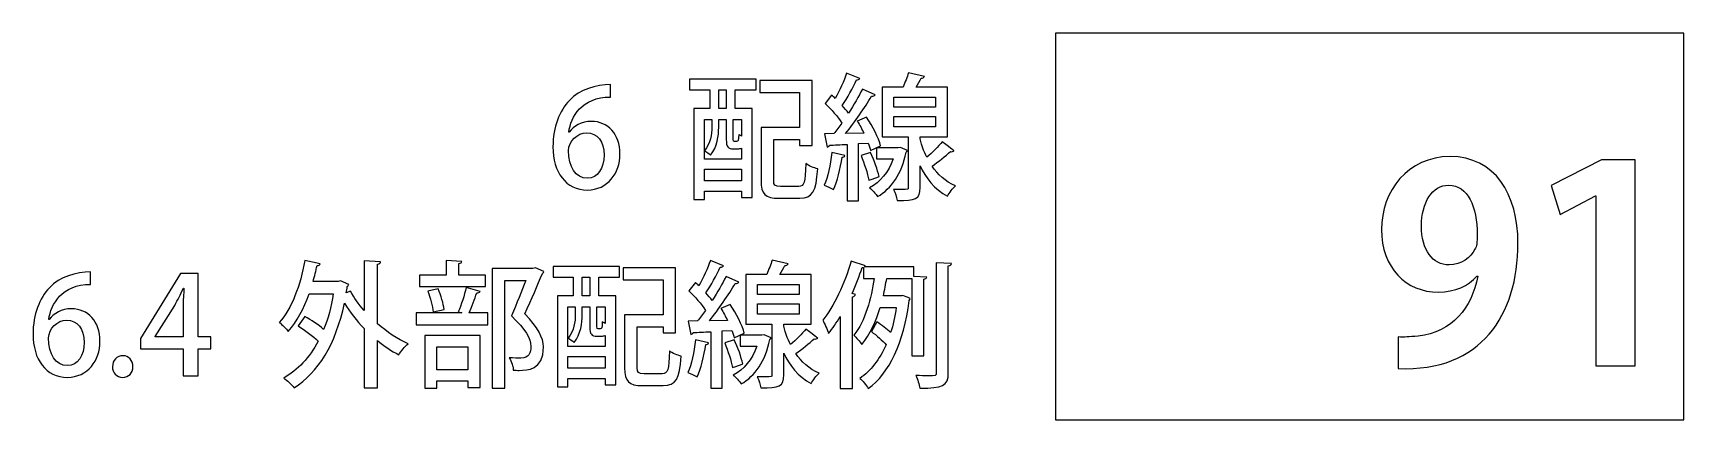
# Model space of a CAD drawing. Extents: x 55 to 793, y 34 to 1048.
# Drawn here: x 624.9 to 754, y 34.3 to 64.6 of the extents above; entities that cross this region are included whole.
import ezdxf

# ---------------------------------------------------------------- set-up
doc = ezdxf.new("R2010")
doc.units = 0
doc.layers.add('1', color=7, linetype='CONTINUOUS')

msp = doc.modelspace()

# ---------------------------------------------------------------- linework, layer by layer
at = {"layer": '1', "color": 7}
for points in [[(704.879982, 34.346666), (753.999981, 34.346666), (753.999981, 64.586665), (704.879982, 64.586665)], [(677.84375, 60.147169), (677.84375, 58.678419), (676.609375, 58.678419), (676.609375, 51.584669), (677.421875, 51.584669), (677.421875, 52.225294), (680.328125, 52.225294), (680.328125, 51.725294), (681.171874, 51.725294), (681.171874, 58.678419), (679.84375, 58.678419), (679.84375, 60.147169), (681.46875, 60.147169), (681.46875, 60.990919), (676.265625, 60.990919), (676.265625, 60.147169)], [(678.546874, 58.678419), (678.546874, 60.147169), (679.140625, 60.147169), (679.140625, 58.678419)], [(695.484374, 59.569044), (695.484374, 58.787794), (692.234374, 58.787794), (692.234374, 59.569044)], [(695.484374, 58.053419), (695.484374, 57.256544), (692.234374, 57.256544), (692.234374, 58.053419)], [(750.183593, 38.588575), (750.183593, 54.682325), (747.542969, 54.682325), (743.621093, 52.682325), (744.308593, 50.4167), (747.074218, 51.869825), (747.121098, 51.869825), (747.121098, 38.588575)], [(668.277344, 53.240919)], [(677.421875, 53.944044), (680.328125, 53.944044), (680.328125, 53.037794), (677.421875, 53.037794)], [(735.601562, 52.697949)], [(637.85547, 39.912794), (638.85547, 39.912794), (638.85547, 40.834669), (637.85547, 40.834669), (637.85547, 45.803419), (636.48047, 45.803419), (633.339845, 40.709669), (633.339845, 39.912794), (636.683594, 39.912794), (636.683594, 37.787794), (637.85547, 37.787794)], [(667.175781, 45.506544), (667.175781, 44.037794), (665.941406, 44.037794), (665.941406, 36.944044), (666.753906, 36.944044), (666.753906, 37.58467), (669.660156, 37.58467), (669.660156, 37.08467), (670.503906, 37.08467), (670.503906, 44.037794), (669.175781, 44.037794), (669.175781, 45.506544), (670.800781, 45.506544), (670.800781, 46.350294), (665.597656, 46.350294), (665.597656, 45.506544)], [(667.878906, 44.037794), (667.878906, 45.506544), (668.472656, 45.506544), (668.472656, 44.037794)], [(684.828125, 44.928419), (684.828125, 44.147169), (681.578125, 44.147169), (681.578125, 44.928419)], [(684.828125, 43.412794), (684.828125, 42.615919), (681.578125, 42.615919), (681.578125, 43.412794)], [(656.519531, 36.83467), (656.519531, 37.39717), (658.925781, 37.39717), (658.925781, 36.881544), (659.910156, 36.881544), (659.910156, 40.944044), (655.582031, 40.944044), (655.582031, 36.83467)], [(658.925781, 38.27217), (656.519531, 38.27217), (656.519531, 40.053419), (658.925781, 40.053419)], [(666.753906, 39.303419), (669.660156, 39.303419), (669.660156, 38.39717), (666.753906, 38.39717)], [(627.632813, 38.600294)], [(631.953126, 37.678419)]]:
    msp.add_lwpolyline(points, close=True, dxfattribs=at)
for points in [[(682.84375, 56.256544), (684.859374, 56.256544), (684.859374, 55.803419), (685.84375, 55.803419), (685.84375, 60.881544), (681.75, 60.881544), (681.75, 59.944044), (684.859374, 59.944044), (684.859374, 57.209669), (681.859374, 57.209669), (681.859374, 53.069044)], [(689.578125, 61.022167), (688.546874, 61.444042)], [(694.624999, 61.178419), (693.374999, 61.475294)], [(670.089844, 59.584669), (670.089844, 60.553419)], [(687.374999, 59.740917), (686.874999, 59.069042)], [(690.765625, 59.756543), (689.78125, 60.209668)], [(692.953125, 60.365919), (691.312499, 60.365919), (691.312499, 56.475294), (693.359374, 56.475294), (693.359374, 52.506544)], [(696.437499, 56.475294), (696.437499, 60.365919), (693.984374, 60.365919)], [(666.855469, 56.850294), (666.824219, 56.850294)], [(680.328125, 55.600294), (680.328125, 54.725294), (677.421875, 54.725294), (677.421875, 57.834669), (678, 57.834669), (678, 57.240919)], [(678.546874, 57.209669), (678.546874, 57.834669), (679.140625, 57.834669), (679.140625, 56.272169)], [(679.687504, 56.287794), (679.687504, 57.834669), (680.328129, 57.834669), (680.328129, 56.537794)], [(690.109374, 58.006544), (689.374999, 57.694044)], [(679.703125, 55.537794), (680.046874, 55.537794)], [(679.937504, 56.115919), (679.78125, 56.115919)], [(682.84375, 53.069044), (682.84375, 56.256544)], [(687.546874, 56.725292), (686.812499, 56.709667), (687.015625, 55.678417)], [(689.890625, 56.756544), (688.46875, 56.740918)], [(688.59375, 55.881542), (688.59375, 51.475292), (689.484374, 51.475292), (689.484374, 55.944044), (690.21875, 55.990918)], [(690.421874, 55.412793), (691.203125, 55.772169)], [(692.578125, 55.615919), (690.874999, 55.615919), (690.874999, 54.756544), (692.187499, 54.756544)], [(693.296871, 55.412794), (692.749999, 55.631544), (692.578125, 55.615919)], [(694.28125, 56.475294), (696.437499, 56.475294)], [(688.40625, 55.006544), (687.390625, 55.240919)], [(690.421874, 55.240919), (689.671874, 55.006544)], [(694.28125, 52.506544), (694.28125, 54.209669)], [(683.25, 51.678419), (684.875, 51.678419)], [(684.796874, 52.600294), (683.375, 52.600294)], [(647.398434, 46.537795), (646.195308, 46.80342)], [(650.820312, 46.772169), (650.820312, 42.912794)], [(652.117184, 46.709669), (650.820312, 46.772169)], [(651.867184, 41.865919), (651.867184, 46.522169)], [(658.457031, 46.740919), (657.238281, 46.803419), (657.238281, 45.662794), (655.144531, 45.662794), (655.144531, 44.772169), (660.316406, 44.772169), (660.316406, 45.662794), (658.222656, 45.662794)], [(658.222656, 45.662794), (658.222656, 46.569044)], [(678.921874, 46.381543), (677.890625, 46.803419)], [(683.96875, 46.537794), (682.71875, 46.834669)], [(690.023431, 46.381544), (688.898431, 46.756544)], [(696.742187, 46.569044), (695.554687, 46.631544), (695.554687, 38.053419)], [(629.445313, 44.944044), (629.445313, 45.912794)], [(649.632808, 44.944044), (648.992184, 45.209669), (648.804684, 45.17842), (646.835934, 45.17842)], [(664.019531, 46.178419), (660.832031, 46.178419), (660.832031, 36.83467), (661.816406, 36.83467), (661.816406, 45.240919), (663.457031, 45.240919)], [(664.878906, 45.944042), (664.222656, 46.225294), (664.019531, 46.178419)], [(672.175781, 41.615919), (674.191406, 41.615919), (674.191406, 41.162794), (675.175781, 41.162794), (675.175781, 46.240919), (671.082031, 46.240919), (671.082031, 45.303419), (674.191406, 45.303419), (674.191406, 42.569044), (671.191406, 42.569044), (671.191406, 38.428419)], [(680.109374, 45.115918), (679.125, 45.569044)], [(682.296874, 45.725294), (680.65625, 45.725294), (680.65625, 41.834669), (682.703125, 41.834669), (682.703125, 37.865919)], [(685.78125, 41.834669), (685.78125, 45.725294), (683.328125, 45.725294)], [(689.757806, 46.272169), (689.851553, 46.272169), (689.851553, 45.412794), (690.695302, 45.412794)], [(694.804687, 45.506544), (693.804687, 45.569044), (693.804687, 46.303419), (689.945311, 46.303419)], [(691.679685, 45.412795), (693.648434, 45.412795), (693.648434, 39.350295), (694.570309, 39.350295), (694.570311, 45.350294)], [(696.492187, 38.037796), (696.492187, 46.397169)], [(737.820312, 45.588575), (737.882812, 45.57295)], [(636.699219, 44.647169), (636.746099, 44.647169)], [(646.539059, 44.20967), (648.414059, 44.20967)], [(649.773438, 44.412794), (649.429688, 44.272169)], [(656.613281, 44.584669), (655.800781, 44.412794)], [(659.894531, 44.397169), (658.800781, 44.694044)], [(676.71875, 45.100294), (676.21875, 44.428419)], [(688.039057, 42.444044), (688.039057, 36.819044), (689.007806, 36.819044), (689.007806, 43.975294)], [(689.242182, 44.147169), (688.976557, 44.225294)], [(692.773434, 44.037795), (691.414059, 44.037795)], [(634.496094, 40.865919), (636.027345, 43.303419)], [(636.683606, 43.240919), (636.683606, 40.834669), (634.496106, 40.834669), (634.496094, 40.865919)], [(658.457031, 42.709669), (654.894531, 42.709669), (654.894531, 41.787794), (660.488281, 41.787794), (660.488281, 42.709669), (659.035156, 42.709669)], [(656.222656, 42.787794), (657.082031, 42.990919)], [(658.191406, 42.787794), (658.457031, 42.709669)], [(669.660156, 40.959669), (669.660156, 40.084669), (666.753906, 40.084669), (666.753906, 43.194044), (667.332031, 43.194044), (667.332031, 42.600294)], [(667.878906, 42.569044), (667.878906, 43.194044), (668.472656, 43.194044), (668.472656, 41.631544)], [(669.019532, 41.647169), (669.019532, 43.194044), (669.660156, 43.194044), (669.660156, 41.897169)], [(679.453125, 43.365919), (678.71875, 43.053419)], [(691.164053, 43.147169), (692.429678, 43.147169)], [(626.210938, 42.209669), (626.179689, 42.209669)], [(646.195308, 42.42842), (645.664059, 41.70967)], [(650.820308, 41.506545), (650.820308, 36.850294), (651.867184, 36.850294), (651.867184, 40.553419)], [(669.269531, 41.475294), (669.113281, 41.475294)], [(672.175781, 38.428419), (672.175781, 41.615919)], [(676.890625, 42.084669), (676.15625, 42.069044), (676.359375, 41.037794)], [(679.234374, 42.115919), (677.8125, 42.100294)], [(677.9375, 41.240919), (677.9375, 36.83467), (678.828125, 36.83467), (678.828125, 41.303419), (679.5625, 41.350294)], [(683.625, 41.834669), (685.78125, 41.834669)], [(690.914062, 42.006544), (690.476562, 41.256544)], [(669.035156, 40.897169), (669.378906, 40.897169)], [(677.75, 40.365919), (676.734375, 40.600294)], [(679.765625, 40.600294), (679.015625, 40.365919)], [(679.765625, 40.772169), (680.546874, 41.131544)], [(681.921874, 40.975294), (680.21875, 40.975294), (680.21875, 40.115919), (681.53125, 40.115919)], [(682.640621, 40.772169), (682.09375, 40.990919), (681.921874, 40.975294)], [(731.664062, 40.838575), (731.664062, 38.369825)], [(683.625, 37.865922), (683.625, 39.569044)], [(674.128906, 37.95967), (672.707031, 37.95967)], [(672.582031, 37.037794), (674.207031, 37.037794)]]:
    msp.add_lwpolyline(points, dxfattribs=at)
for points in [[(688.546874, 61.444042), (688.34375, 60.865917), (687.984374, 60.084667), (687.65625, 59.475292)], [(688.203125, 58.912793), (688.59375, 59.506543), (689.046874, 60.334668), (689.312499, 60.928418)], [(689.312499, 60.928418), (689.453125, 60.928418), (689.53125, 60.959667), (689.578125, 61.022167)], [(693.374999, 61.475294), (693.281253, 61.147169), (693.109374, 60.725294), (692.953125, 60.365919)], [(693.984374, 60.365919), (694.124999, 60.615919), (694.265625, 60.850294), (694.359374, 61.053419)], [(694.359374, 61.053419), (694.499999, 61.069044), (694.578125, 61.100293), (694.624999, 61.178419)], [(666.824219, 56.850294), (666.996094, 58.022169), (667.824219, 59.584669), (670.089844, 59.584669)], [(670.089844, 60.553419), (668.949219, 60.553419), (667.699219, 60.178419), (666.871094, 59.319044)], [(687.65625, 59.475292), (687.562503, 59.569042), (687.46875, 59.647167), (687.374999, 59.740917)], [(688.46875, 56.740918), (689.187499, 57.631543), (689.984374, 58.787793), (690.484374, 59.647168)], [(689.78125, 60.209668), (689.484374, 59.647168), (689.109374, 58.975293), (688.687499, 58.319043)], [(690.484374, 59.647168), (690.624999, 59.647168), (690.71875, 59.678418), (690.765625, 59.756543)], [(666.871094, 59.319044), (666.105469, 58.506544), (665.589844, 57.256544), (665.589844, 55.694044)], [(686.874999, 59.069042), (687.34375, 58.631542), (687.84375, 58.037792), (688.171874, 57.553417)], [(688.687499, 58.319043), (688.546874, 58.522168), (688.390625, 58.709668), (688.203125, 58.912793)], [(666.808594, 55.397169), (666.808594, 56.115919), (667.496094, 56.787794), (668.214844, 56.787794)], [(668.589844, 57.678419), (667.824219, 57.678419), (667.214844, 57.319044), (666.855469, 56.850294)], [(668.214844, 56.787794), (669.058594, 56.787794), (669.589844, 56.100294), (669.589844, 55.053419)], [(670.824219, 55.131544), (670.824219, 56.709669), (669.886719, 57.678419), (668.589844, 57.678419)], [(678, 57.240919), (678, 56.678419), (677.921874, 55.959669), (677.4375, 55.381544)], [(677.90625, 55.053419), (678.4375, 55.678419), (678.546874, 56.569044), (678.546874, 57.209669)], [(688.171874, 57.553417), (687.96875, 57.256542), (687.749999, 56.975292), (687.546874, 56.725292)], [(689.374999, 57.694044), (689.562499, 57.412794), (689.734374, 57.084669), (689.890625, 56.756544)], [(691.203125, 55.772169), (691.046874, 56.381544), (690.578125, 57.303419), (690.109374, 58.006544)], [(665.589844, 55.694044), (665.589844, 53.709669), (666.589844, 52.319044), (668.277344, 52.319044)], [(679.140625, 56.272169), (679.140625, 55.678419), (679.265625, 55.537794), (679.703125, 55.537794)], [(679.78125, 56.115919), (679.70313, 56.115919), (679.687504, 56.131544), (679.687504, 56.287794)], [(680.109378, 56.662794), (680.093752, 56.147169), (680.062498, 56.115919), (679.937504, 56.115919)], [(680.046874, 55.537794), (680.156248, 55.537794), (680.25, 55.553419), (680.328125, 55.600294)], [(680.328129, 56.537794), (680.234382, 56.584668), (680.156254, 56.615919), (680.109378, 56.662794)], [(687.015625, 55.678417), (687.093745, 55.678417), (687.171874, 55.725292), (687.203125, 55.819042)], [(687.203125, 55.819042), (687.578125, 55.834667), (688.062499, 55.865917), (688.59375, 55.881542)], [(690.21875, 55.990918), (690.312497, 55.787793), (690.374999, 55.584668), (690.421874, 55.412793)], [(694.812499, 54.881544), (694.624999, 55.240919), (694.28125, 56.084669), (694.28125, 56.475294)], [(696.015625, 56.084669), (695.71875, 55.725294), (695.249999, 55.256544), (694.812499, 54.881544)], [(696.937499, 55.381544), (696.890619, 55.412793), (696.828126, 55.444044), (696.015625, 56.084669)], [(668.277344, 53.240919), (667.355469, 53.240919), (666.824219, 54.147169), (666.808594, 55.397169)], [(668.277344, 52.319044), (669.871094, 52.319044), (670.824219, 53.647169), (670.824219, 55.131544)], [(669.589844, 55.053419), (669.589844, 54.006544), (669.089844, 53.240919), (668.277344, 53.240919)], [(677.4375, 55.381544), (677.5625, 55.319044), (677.8125, 55.162794), (677.90625, 55.053419)], [(685.359374, 54.381544), (685.312494, 52.881544), (685.234374, 52.600294), (684.796874, 52.600294)], [(686.28125, 53.975294), (686.015625, 54.037794), (685.578125, 54.209669), (685.359374, 54.381544)], [(687.390625, 55.240919), (687.281251, 54.303419), (687.078125, 53.287794), (686.78125, 52.694044)], [(687.515625, 52.350294), (687.828125, 52.975294), (688.046874, 53.990919), (688.187499, 54.881544)], [(688.187499, 54.881544), (688.281246, 54.881544), (688.374999, 54.897169), (688.40625, 55.006544)], [(689.671874, 55.006544), (689.921874, 54.397169), (690.187499, 53.600294), (690.28125, 53.084669)], [(692.187499, 54.756544), (691.812499, 53.694044), (691.171874, 52.944044), (690.34375, 52.490919)], [(691.078125, 53.365919), (690.968751, 53.881544), (690.703125, 54.647169), (690.421874, 55.240919)], [(690.96875, 51.803419), (692.046874, 52.428419), (692.84375, 53.584669), (693.203125, 55.287794)], [(693.203125, 55.287794), (693.250005, 55.303419), (693.281245, 55.350294), (693.296871, 55.412794)], [(694.28125, 54.209669), (694.71875, 53.272169), (695.40625, 52.381544), (696.421874, 51.834669)], [(695.21875, 54.178419), (695.71875, 54.522169), (696.296874, 54.990919), (696.65625, 55.319044)], [(696.65625, 55.319044), (696.78125, 55.303418), (696.890625, 55.319044), (696.937499, 55.381544)], [(735.710937, 54.932325), (732.429687, 54.932325), (730.351562, 52.2292), (730.351562, 49.2292)], [(741.023437, 48.151075), (741.023437, 51.994825), (739.226562, 54.932325), (735.710937, 54.932325)], [(681.859374, 53.069044), (681.859374, 51.959669), (682.1875, 51.678419), (683.25, 51.678419)], [(683.375, 52.600294), (682.9375, 52.600294), (682.84375, 52.678419), (682.84375, 53.069044)], [(684.875, 51.678419), (685.890625, 51.678419), (686.15625, 52.178419), (686.28125, 53.975294)], [(690.28125, 53.084669), (690.65625, 53.209669), (690.859374, 53.287794), (691.078125, 53.365919)], [(697.046874, 52.647169), (696.249999, 52.990919), (695.671874, 53.553419), (695.21875, 54.178419)], [(686.78125, 52.694044), (686.999999, 52.615919), (687.328125, 52.459669), (687.515625, 52.350294)], [(690.34375, 52.490919), (690.515625, 52.350294), (690.84375, 51.990919), (690.96875, 51.803419)], [(692.812499, 52.350294), (692.65625, 52.350294), (692.437499, 52.365919), (692.21875, 52.365919)], [(692.21875, 52.365919), (692.328123, 52.115919), (692.453125, 51.740919), (692.484374, 51.490919)], [(692.484374, 51.490919), (693.953125, 51.490919), (694.28125, 51.615919), (694.28125, 52.506544)], [(693.359374, 52.506544), (693.359374, 52.365919), (693.359374, 52.350294), (692.812499, 52.350294)], [(696.421874, 51.834669), (696.562499, 52.084669), (696.859374, 52.475294), (697.046874, 52.647169)], [(733.476562, 49.51045), (733.476562, 51.338575), (734.320312, 52.697949), (735.601562, 52.697949)], [(735.601562, 52.697949), (737.117187, 52.697949), (737.835937, 50.994825), (737.835937, 48.838575)], [(730.351562, 49.2292), (730.351562, 46.2292), (732.304687, 44.338575), (734.789062, 44.338575)], [(735.648437, 46.463575), (734.367187, 46.463575), (733.476562, 47.6042), (733.476562, 49.51045)], [(731.664062, 38.369825), (738.132812, 38.07295), (741.023437, 42.57295), (741.023437, 48.151075)], [(737.835937, 48.838575), (737.835937, 48.2292), (737.789063, 47.9167), (737.664062, 47.682325)], [(646.195308, 46.80342), (645.835934, 44.881545), (645.164059, 43.006545), (644.195309, 41.975295)], [(647.148434, 46.412795), (647.289059, 46.412795), (647.382808, 46.459669), (647.398434, 46.537795)], [(651.867184, 46.522169), (652.039059, 46.553418), (652.101559, 46.615918), (652.117184, 46.709669)], [(658.222656, 46.569044), (658.394531, 46.584669), (658.457031, 46.647169), (658.457031, 46.740919)], [(677.890625, 46.803419), (677.6875, 46.225294), (677.328125, 45.444044), (677, 44.834669)], [(682.71875, 46.834669), (682.625004, 46.506544), (682.453125, 46.084669), (682.296874, 45.725294)], [(683.703125, 46.412794), (683.84375, 46.428419), (683.921874, 46.459669), (683.96875, 46.537794)], [(688.898431, 46.756544), (688.382806, 44.990919), (687.539057, 43.194044), (686.679682, 42.147169)], [(696.492187, 46.397169), (696.664062, 46.412794), (696.710937, 46.475294), (696.742187, 46.569044)], [(737.664062, 47.682325), (737.320312, 47.057325), (736.601562, 46.463575), (735.648437, 46.463575)], [(629.445313, 45.912794), (628.304689, 45.912794), (627.054689, 45.537794), (626.226564, 44.678419)], [(646.835934, 45.17842), (646.960934, 45.569045), (647.054684, 45.99092), (647.148434, 46.412795)], [(663.457031, 45.240919), (663.144531, 44.412794), (662.769531, 43.475294), (662.347656, 42.475294)], [(663.378906, 42.647167), (663.925781, 43.772167), (664.394531, 44.912792), (664.769531, 45.803417)], [(664.769531, 45.803417), (664.832031, 45.850292), (664.863281, 45.881542), (664.878906, 45.944042)], [(677.546875, 44.272169), (677.9375, 44.865919), (678.390625, 45.694044), (678.65625, 46.287794)], [(679.125, 45.569044), (678.828125, 45.006544), (678.453125, 44.334669), (678.03125, 43.678419)], [(678.65625, 46.287794), (678.796874, 46.287794), (678.875, 46.319043), (678.921874, 46.381543)], [(683.328125, 45.725294), (683.46875, 45.975294), (683.609374, 46.209669), (683.703125, 46.412794)], [(688.976557, 44.225294), (689.273431, 44.897169), (689.539057, 45.584669), (689.757806, 46.272169)], [(690.695302, 45.412794), (690.476553, 43.881544), (690.007802, 42.069044), (689.101553, 40.975294)], [(689.945311, 46.303419), (689.976565, 46.319044), (690.007805, 46.350294), (690.023431, 46.381544)], [(691.414059, 44.037795), (691.507806, 44.506545), (691.601559, 44.975295), (691.679685, 45.412795)], [(694.570311, 45.350294), (694.726562, 45.381543), (694.789062, 45.428419), (694.804687, 45.506544)], [(737.882812, 45.57295), (737.414062, 43.119825), (735.882812, 41.182325), (733.226562, 40.901075)], [(734.789062, 44.338575), (736.132812, 44.338575), (737.132812, 44.82295), (737.820312, 45.588575)], [(626.226564, 44.678419), (625.460938, 43.865919), (624.945313, 42.615919), (624.945313, 41.053419)], [(626.179689, 42.209669), (626.351564, 43.381544), (627.179689, 44.944044), (629.445313, 44.944044)], [(636.027345, 43.303419), (636.261719, 43.740919), (636.464845, 44.131544), (636.699219, 44.647169)], [(636.746099, 44.647169), (636.714846, 44.178419), (636.683606, 43.709669), (636.683606, 43.240919)], [(644.898434, 41.27217), (645.570308, 42.006545), (646.117184, 43.05342), (646.539059, 44.20967)], [(648.414059, 44.20967), (648.257808, 43.17842), (648.007808, 42.24092), (647.664059, 41.42842)], [(649.429688, 44.272169), (649.460942, 44.444044), (649.492182, 44.615919), (649.507808, 44.772169)], [(649.507808, 44.772169), (649.570302, 44.819044), (649.601555, 44.881544), (649.632808, 44.944044)], [(650.820312, 42.912794), (650.398438, 43.397169), (650.039063, 43.897169), (649.773438, 44.412794)], [(655.800781, 44.412794), (656.003906, 43.912794), (656.175781, 43.225294), (656.222656, 42.787794)], [(657.082031, 42.990919), (657.019531, 43.428419), (656.847656, 44.100294), (656.613281, 44.584669)], [(658.800781, 44.694044), (658.675781, 44.131544), (658.410156, 43.303419), (658.191406, 42.787794)], [(659.035156, 42.709669), (659.253906, 43.178419), (659.488281, 43.819044), (659.628906, 44.272169)], [(659.628906, 44.272169), (659.769531, 44.272169), (659.847656, 44.319044), (659.894531, 44.397169)], [(676.21875, 44.428419), (676.6875, 43.990919), (677.1875, 43.397169), (677.515625, 42.912794)], [(677, 44.834669), (676.90625, 44.928419), (676.8125, 45.006544), (676.71875, 45.100294)], [(678.03125, 43.678419), (677.890625, 43.881544), (677.734375, 44.069044), (677.546875, 44.272169)], [(677.8125, 42.100294), (678.53125, 42.990919), (679.328125, 44.147169), (679.828125, 45.006544)], [(679.828125, 45.006544), (679.96875, 45.006544), (680.0625, 45.037793), (680.109374, 45.115918)], [(689.007806, 43.975294), (689.148431, 44.006543), (689.226557, 44.069043), (689.242182, 44.147169)], [(692.945309, 44.069044), (692.898429, 44.053419), (692.851562, 44.053419), (692.773434, 44.037795)], [(693.523434, 43.850294), (693.273434, 43.944043), (693.101559, 44.006544), (692.945309, 44.069044)], [(627.945313, 43.037794), (627.179689, 43.037794), (626.570313, 42.678419), (626.210938, 42.209669)], [(630.179689, 40.490919), (630.179689, 42.069044), (629.242189, 43.037794), (627.945313, 43.037794)], [(645.351559, 36.865919), (647.226559, 38.037794), (648.617184, 40.256545), (649.289059, 43.475295)], [(649.289059, 43.475295), (649.726559, 42.77217), (650.242184, 42.100295), (650.820308, 41.506545)], [(664.847656, 40.053417), (664.832031, 40.772167), (664.425781, 41.569042), (663.378906, 42.647167)], [(667.332031, 42.600294), (667.332031, 42.037794), (667.253906, 41.319044), (666.769531, 40.740919)], [(677.515625, 42.912794), (677.3125, 42.615919), (677.09375, 42.334669), (676.890625, 42.084669)], [(678.71875, 43.053419), (678.90625, 42.772169), (679.078125, 42.444044), (679.234374, 42.115919)], [(680.546874, 41.131544), (680.390625, 41.740919), (679.921874, 42.662794), (679.453125, 43.365919)], [(689.726553, 40.256544), (690.382802, 41.022169), (690.835927, 42.069044), (691.164053, 43.147169)], [(690.226562, 36.803419), (691.882811, 38.006544), (693.023437, 40.365919), (693.429687, 43.678419)], [(692.429678, 43.147169), (692.320305, 42.428419), (692.179678, 41.772169), (691.976553, 41.178419)], [(693.429687, 43.678419), (693.476567, 43.725294), (693.507807, 43.787794), (693.523434, 43.850294)], [(626.164064, 40.756544), (626.164064, 41.475294), (626.851564, 42.147169), (627.570313, 42.147169)], [(627.570313, 42.147169), (628.414064, 42.147169), (628.945313, 41.459669), (628.945313, 40.412794)], [(644.195309, 41.975295), (644.414059, 41.80342), (644.757809, 41.45967), (644.898434, 41.27217)], [(645.664059, 41.70967), (646.195308, 41.36592), (646.804684, 40.912795), (647.242184, 40.506545)], [(647.664059, 41.42842), (647.242184, 41.787795), (646.695308, 42.162795), (646.195308, 42.42842)], [(654.257809, 40.303419), (653.429684, 40.678419), (652.601559, 41.225294), (651.867184, 41.865919)], [(662.347656, 42.475294), (663.425781, 41.412794), (663.863281, 40.740919), (663.863281, 40.100294)], [(667.238281, 40.412794), (667.769531, 41.037794), (667.878906, 41.928419), (667.878906, 42.569044)], [(668.472656, 41.631544), (668.472656, 41.037794), (668.597656, 40.897169), (669.035156, 40.897169)], [(669.113281, 41.475294), (669.035156, 41.475294), (669.019532, 41.490919), (669.019532, 41.647169)], [(669.441406, 42.022169), (669.425781, 41.506544), (669.394531, 41.475294), (669.269531, 41.475294)], [(669.660156, 41.897169), (669.566406, 41.944044), (669.488281, 41.975294), (669.441406, 42.022169)], [(679.5625, 41.350294), (679.656246, 41.147169), (679.71875, 40.944044), (679.765625, 40.772169)], [(684.15625, 40.240919), (683.96875, 40.600294), (683.625, 41.444044), (683.625, 41.834669)], [(685.359374, 41.444044), (685.0625, 41.084669), (684.59375, 40.615919), (684.15625, 40.240919)], [(686.28125, 40.740919), (686.23437, 40.772168), (686.171877, 40.803419), (685.359374, 41.444044)], [(686.679682, 42.147169), (686.820306, 41.912794), (687.039057, 41.365919), (687.132806, 41.100294)], [(687.132806, 41.100294), (687.445306, 41.506544), (687.757806, 41.944044), (688.039057, 42.444044)], [(691.976553, 41.178419), (691.710937, 41.444044), (691.273437, 41.772169), (690.914062, 42.006544)], [(624.945313, 41.053419), (624.945313, 39.069044), (625.945313, 37.678419), (627.632813, 37.678419)], [(627.632813, 38.600294), (626.710938, 38.600294), (626.179689, 39.506544), (626.164064, 40.756544)], [(627.632813, 37.678419), (629.226564, 37.678419), (630.179689, 39.006544), (630.179689, 40.490919)], [(628.945313, 40.412794), (628.945313, 39.365919), (628.445313, 38.600294), (627.632813, 38.600294)], [(647.242184, 40.506545), (646.554684, 39.20967), (645.632808, 38.256544), (644.539059, 37.615919)], [(651.867184, 40.553419), (652.398434, 40.115919), (652.960934, 39.740919), (653.539059, 39.444044)], [(653.539059, 39.444044), (653.695309, 39.709669), (654.023434, 40.100294), (654.257809, 40.303419)], [(662.957031, 38.225291), (663.566406, 38.225291), (664.847656, 38.225291), (664.847656, 40.053417)], [(663.863281, 40.100294), (663.863281, 39.584669), (663.722656, 39.178419), (663.082031, 39.178419)], [(666.769531, 40.740919), (666.894531, 40.678419), (667.144531, 40.522169), (667.238281, 40.412794)], [(669.378906, 40.897169), (669.488281, 40.897169), (669.582031, 40.912794), (669.660156, 40.959669)], [(676.734375, 40.600294), (676.625, 39.662794), (676.421875, 38.64717), (676.125, 38.053419)], [(676.359375, 41.037794), (676.4375, 41.037794), (676.515625, 41.084668), (676.546875, 41.178419)], [(676.546875, 41.178419), (676.921875, 41.194044), (677.40625, 41.225293), (677.9375, 41.240919)], [(676.859375, 37.70967), (677.171875, 38.33467), (677.390625, 39.350294), (677.53125, 40.240919)], [(677.53125, 40.240919), (677.624999, 40.240919), (677.71875, 40.256544), (677.75, 40.365919)], [(679.015625, 40.365919), (679.265625, 39.756544), (679.53125, 38.95967), (679.625, 38.444044)], [(681.53125, 40.115919), (681.15625, 39.053419), (680.515625, 38.303419), (679.6875, 37.850294)], [(680.421874, 38.725294), (680.312501, 39.240919), (680.046874, 40.006544), (679.765625, 40.600294)], [(680.3125, 37.162794), (681.390625, 37.787794), (682.1875, 38.944044), (682.546874, 40.647169)], [(682.546874, 40.647169), (682.593754, 40.662794), (682.624994, 40.709669), (682.640621, 40.772169)], [(684.5625, 39.537794), (685.0625, 39.881544), (685.640625, 40.350294), (685.999999, 40.678419)], [(685.999999, 40.678419), (686.124999, 40.662794), (686.234374, 40.678419), (686.28125, 40.740919)], [(689.101553, 40.975294), (689.289053, 40.803419), (689.585927, 40.459669), (689.726553, 40.256544)], [(691.632811, 40.225294), (691.117187, 39.069044), (690.429687, 38.178419), (689.570311, 37.600294)], [(690.476562, 41.256544), (690.882811, 40.959669), (691.367187, 40.537794), (691.632811, 40.225294)], [(733.226562, 40.901075), (732.476562, 40.838575), (732.148437, 40.807326), (731.664062, 40.838575)], [(631.968751, 39.365919), (631.500001, 39.365919), (631.156252, 39.006544), (631.156252, 38.506544)], [(632.750001, 38.506544), (632.750001, 39.006544), (632.437501, 39.365919), (631.968751, 39.365919)], [(663.082031, 39.178419), (662.863281, 39.178419), (662.535156, 39.178419), (662.175781, 39.209668)], [(662.175781, 39.209668), (662.363281, 38.928418), (662.488281, 38.506543), (662.488281, 38.240918)], [(674.691406, 39.740919), (674.644531, 38.240919), (674.566406, 37.95967), (674.128906, 37.95967)], [(674.207031, 37.037794), (675.222656, 37.037794), (675.488281, 37.537794), (675.613281, 39.334669)], [(675.613281, 39.334669), (675.347656, 39.397169), (674.910156, 39.569044), (674.691406, 39.740919)], [(679.625, 38.444044), (680, 38.569044), (680.203125, 38.64717), (680.421874, 38.725294)], [(683.625, 39.569044), (684.0625, 38.631544), (684.75, 37.740919), (685.765625, 37.194044)], [(686.390625, 38.006544), (685.59375, 38.350294), (685.015625, 38.912794), (684.5625, 39.537794)], [(631.156252, 38.506544), (631.156252, 38.037794), (631.468752, 37.678419), (631.953126, 37.678419)], [(631.953126, 37.678419), (632.437501, 37.678419), (632.750001, 38.02217), (632.750001, 38.506544)], [(644.539059, 37.615919), (644.789059, 37.475294), (645.179685, 37.08467), (645.351559, 36.865919)], [(662.488281, 38.240918), (662.644531, 38.225291), (662.800781, 38.225291), (662.957031, 38.225291)], [(671.191406, 38.428419), (671.191406, 37.319044), (671.519531, 37.037794), (672.582031, 37.037794)], [(672.707031, 37.95967), (672.269531, 37.95967), (672.175781, 38.03779), (672.175781, 38.428419)], [(676.125, 38.053419), (676.34375, 37.975299), (676.671875, 37.819044), (676.859375, 37.70967)], [(679.6875, 37.850294), (679.859374, 37.70967), (680.1875, 37.350294), (680.3125, 37.162794)], [(682.15625, 37.70967), (682, 37.70967), (681.78125, 37.725296), (681.5625, 37.725296)], [(681.5625, 37.725296), (681.671873, 37.475296), (681.796874, 37.100296), (681.828125, 36.850296)], [(681.828125, 36.850296), (683.296874, 36.850296), (683.625, 36.975296), (683.625, 37.865922)], [(682.703125, 37.865919), (682.703125, 37.725294), (682.703125, 37.70967), (682.15625, 37.70967)], [(685.765625, 37.194044), (685.90625, 37.444044), (686.203125, 37.83467), (686.390625, 38.006544)], [(689.570311, 37.600294), (689.773437, 37.444044), (690.085937, 37.053419), (690.226562, 36.803419)], [(694.929687, 37.803419), (694.679687, 37.803419), (694.320311, 37.803419), (693.945311, 37.834672)], [(693.945311, 37.834672), (694.085937, 37.537796), (694.226562, 37.100296), (694.273437, 36.834672)], [(694.273437, 36.834672), (696.054687, 36.834672), (696.492187, 36.975296), (696.492187, 38.037796)], [(695.554687, 38.053419), (695.554687, 37.803419), (695.492194, 37.803419), (694.929687, 37.803419)]]:
    msp.add_open_spline(points, degree=3, dxfattribs=at)

doc.saveas('drawing.dxf')
